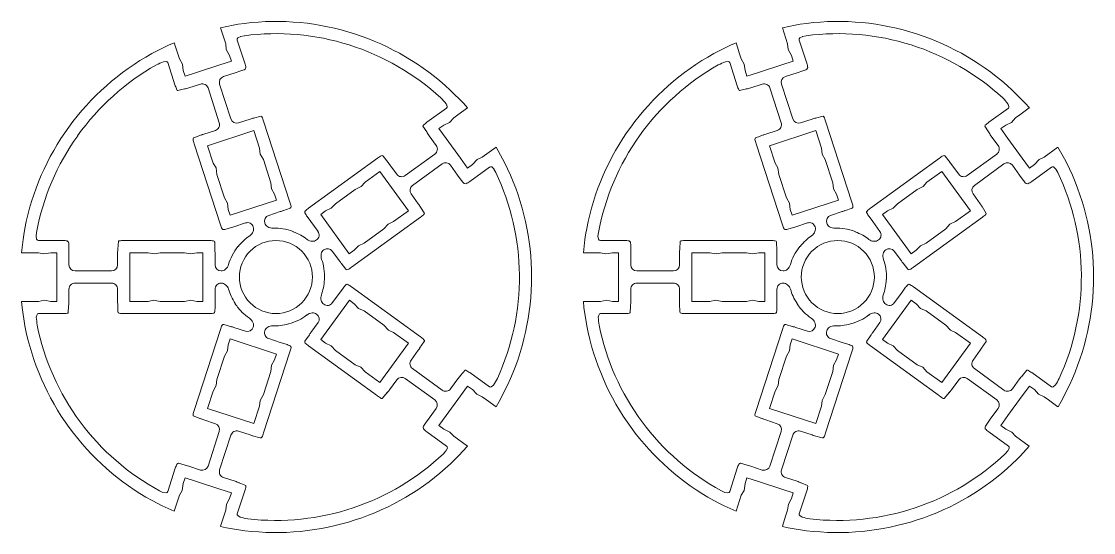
# Model space of a CAD drawing. Header units: millimetres. Extents: x 111 to 659, y 345 to 953.
# Drawn here: x 111.2 to 198.9, y 345.1 to 387 of the extents above; entities that cross this region are included whole.
import ezdxf

# ---------------------------------------------------------------- set-up
doc = ezdxf.new("R2010")
doc.units = ezdxf.units.MM
doc.header["$MEASUREMENT"] = 0
doc.layers.get('0').update_dxf_attribs({"linetype": 'CONTINUOUS', "lineweight": 0})

msp = doc.modelspace()

# ---------------------------------------------------------------- linework, layer by layer
for p, q in [((128.516, 386.712), (127.464, 386.499)), ((127.464, 386.499), (127.893, 385.179)), ((128.923, 386.781), (128.516, 386.712)), ((128.516, 386.712), (128.923, 386.781)), ((128.923, 386.781), (128.516, 386.712)), ((129.443, 386.856), (128.923, 386.781)), ((174.516, 386.712), (173.464, 386.499)), ((173.464, 386.499), (173.893, 385.179)), ((174.923, 386.781), (174.516, 386.712)), ((174.516, 386.712), (174.923, 386.781)), ((174.923, 386.781), (174.516, 386.712)), ((175.443, 386.856), (174.923, 386.781)), ((129.458, 383.591), (128.842, 385.487)), ((128.886, 385.669), (129.125, 385.788)), ((129.116, 385.786), (129.417, 385.842)), ((175.458, 383.591), (174.842, 385.487)), ((174.886, 385.669), (175.125, 385.788)), ((175.116, 385.786), (175.417, 385.842)), ((123.211, 385.074), (121.856, 384.388)), ((123.667, 385.273), (123.211, 385.074)), ((123.963, 384.363), (123.67, 385.264)), ((127.893, 385.179), (127.938, 384.722)), ((127.938, 384.722), (128.201, 384.231)), ((169.211, 385.074), (167.856, 384.388)), ((169.667, 385.273), (169.211, 385.074)), ((169.963, 384.363), (169.67, 385.264)), ((173.893, 385.179), (173.938, 384.722)), ((173.938, 384.722), (174.201, 384.231)), ((123.042, 383.721), (122.804, 383.711)), ((123.15, 383.638), (123.766, 381.742)), ((124.099, 383.946), (123.963, 384.363)), ((124.347, 383.502), (124.099, 383.946)), ((128.355, 383.757), (127.406, 383.448)), ((128.201, 384.231), (128.355, 383.757)), ((169.042, 383.721), (168.804, 383.711)), ((169.15, 383.638), (169.766, 381.742)), ((170.099, 383.946), (169.963, 384.363)), ((170.347, 383.502), (170.099, 383.946)), ((174.355, 383.757), (173.406, 383.448)), ((174.201, 384.231), (174.355, 383.757)), ((124.407, 382.998), (124.347, 383.502)), ((124.561, 382.524), (124.407, 382.998)), ((125.51, 382.832), (124.561, 382.524)), ((127.406, 383.448), (125.51, 382.832)), ((127.714, 382.5), (128.661, 382.808)), ((128.661, 382.808), (129.136, 382.963)), ((129.546, 383.238), (129.475, 383.1)), ((170.407, 382.998), (170.347, 383.502)), ((170.561, 382.524), (170.407, 382.998)), ((171.51, 382.832), (170.561, 382.524)), ((173.406, 383.448), (171.51, 382.832)), ((173.714, 382.5), (174.661, 382.808)), ((174.661, 382.808), (175.136, 382.963)), ((175.546, 383.238), (175.475, 383.1)), ((124.87, 381.576), (125.818, 381.884)), ((128.318, 379.029), (127.394, 381.872)), ((170.87, 381.576), (171.818, 381.884)), ((174.318, 379.029), (173.394, 381.872)), ((123.96, 381.346), (124.517, 381.489)), ((126.446, 381.564), (127.37, 378.72)), ((147.353, 380.309), (146.281, 381.386)), ((169.96, 381.346), (170.517, 381.489)), ((172.446, 381.564), (173.37, 378.72)), ((193.353, 380.309), (192.281, 381.386)), ((146.013, 380.051), (145.93, 380.274)), ((147.683, 379.936), (147.353, 380.309)), ((192.013, 380.051), (191.93, 380.274)), ((193.683, 379.936), (193.353, 380.309)), ((130.804, 379.247), (130.163, 379.088)), ((145.968, 379.922), (144.355, 378.751)), ((146.554, 379.116), (146.908, 379.373)), ((146.908, 379.373), (147.674, 379.93)), ((176.804, 379.247), (176.163, 379.088)), ((191.968, 379.922), (190.355, 378.751)), ((192.554, 379.116), (192.908, 379.373)), ((192.908, 379.373), (193.674, 379.93)), ((129.893, 379.016), (128.946, 378.708)), ((133.155, 372.216), (130.999, 378.852)), ((144.039, 378.444), (144.346, 377.959)), ((145.344, 378.237), (145.747, 378.53)), ((145.747, 378.53), (146.209, 378.742)), ((146.209, 378.742), (146.554, 379.116)), ((175.893, 379.016), (174.946, 378.708)), ((179.155, 372.216), (176.999, 378.852)), ((190.039, 378.444), (190.346, 377.959)), ((191.344, 378.237), (191.747, 378.53)), ((191.747, 378.53), (192.209, 378.742)), ((192.209, 378.742), (192.554, 379.116)), ((125.231, 377.436), (125.219, 377.355)), ((125.289, 377.493), (125.912, 377.714)), ((127.05, 378.092), (126.102, 377.784)), ((126.409, 376.836), (130.203, 378.069)), ((129.727, 377.915), (129.727, 377.915)), ((130.203, 378.069), (130.665, 376.647)), ((144.538, 377.65), (145.124, 376.843)), ((145.931, 377.429), (145.344, 378.237)), ((147.102, 375.817), (145.931, 377.429)), ((171.231, 377.436), (171.219, 377.355)), ((171.289, 377.493), (171.912, 377.714)), ((173.05, 378.092), (172.102, 377.784)), ((172.409, 376.836), (176.203, 378.069)), ((175.727, 377.915), (175.727, 377.915)), ((176.203, 378.069), (176.665, 376.647)), ((190.538, 377.65), (191.124, 376.843)), ((191.931, 377.429), (191.344, 378.237)), ((193.102, 375.817), (191.931, 377.429)), ((125.307, 377.002), (127.463, 370.366)), ((126.871, 375.414), (126.409, 376.836)), ((130.665, 376.647), (130.725, 376.143)), ((150.021, 376.704), (148.898, 375.888)), ((150.55, 375.769), (150.021, 376.704)), ((171.307, 377.002), (173.463, 370.366)), ((172.871, 375.414), (172.409, 376.836)), ((176.665, 376.647), (176.725, 376.143)), ((196.021, 376.704), (194.898, 375.888)), ((196.55, 375.769), (196.021, 376.704)), ((130.725, 376.143), (130.973, 375.699)), ((130.973, 375.699), (131.589, 373.803)), ((140.323, 375.821), (134.678, 371.72)), ((140.712, 376.027), (140.632, 376.014)), ((140.785, 375.989), (141.187, 375.466)), ((145.014, 376.147), (142.595, 374.39)), ((147.689, 375.009), (147.102, 375.817)), ((148.478, 375.704), (148.092, 375.302)), ((148.898, 375.888), (148.478, 375.704)), ((150.741, 375.404), (150.55, 375.769)), ((150.55, 375.769), (150.741, 375.404)), ((150.741, 375.404), (150.55, 375.769)), ((176.725, 376.143), (176.973, 375.699)), ((176.973, 375.699), (177.589, 373.803)), ((186.323, 375.821), (180.678, 371.72)), ((186.712, 376.027), (186.632, 376.014)), ((186.785, 375.989), (187.187, 375.466)), ((191.014, 376.147), (188.595, 374.39)), ((193.689, 375.009), (193.102, 375.817)), ((194.478, 375.704), (194.092, 375.302)), ((194.898, 375.888), (194.478, 375.704)), ((196.741, 375.404), (196.55, 375.769)), ((196.55, 375.769), (196.741, 375.404)), ((196.741, 375.404), (196.55, 375.769)), ((127.104, 375.018), (126.871, 375.414)), ((127.179, 374.466), (127.104, 375.018)), ((141.899, 374.5), (141.313, 375.306)), ((143.181, 373.583), (145.6, 375.341)), ((146.296, 375.231), (146.881, 374.425)), ((148.092, 375.302), (147.689, 375.009)), ((147.873, 373.909), (149.485, 375.08)), ((149.672, 375.095), (149.859, 374.905)), ((149.854, 374.913), (150, 374.643)), ((150.973, 374.932), (150.741, 375.404)), ((173.104, 375.018), (172.871, 375.414)), ((173.179, 374.466), (173.104, 375.018)), ((187.899, 374.5), (187.313, 375.306)), ((189.181, 373.583), (191.6, 375.341)), ((192.296, 375.231), (192.881, 374.425)), ((194.092, 375.302), (193.689, 375.009)), ((193.873, 373.909), (195.485, 375.08)), ((195.672, 375.095), (195.859, 374.905)), ((195.854, 374.913), (196, 374.643)), ((196.973, 374.932), (196.741, 375.404)), ((127.795, 372.57), (127.179, 374.466)), ((139.296, 373.843), (140.506, 374.722)), ((140.506, 374.722), (142.851, 371.494)), ((146.881, 374.425), (147.175, 374.021)), ((173.795, 372.57), (173.179, 374.466)), ((185.296, 373.843), (186.506, 374.722)), ((186.506, 374.722), (188.851, 371.494)), ((192.881, 374.425), (193.175, 374.021)), ((131.589, 373.803), (131.649, 373.299)), ((131.649, 373.299), (131.897, 372.855)), ((136.877, 372.085), (138.49, 373.257)), ((138.49, 373.257), (138.992, 373.499)), ((138.992, 373.499), (139.296, 373.843)), ((147.564, 373.716), (147.411, 373.741)), ((177.589, 373.803), (177.649, 373.299)), ((177.649, 373.299), (177.897, 372.855)), ((182.877, 372.085), (184.49, 373.257)), ((184.49, 373.257), (184.992, 373.499)), ((184.992, 373.499), (185.296, 373.843)), ((193.564, 373.716), (193.411, 373.741)), ((128.043, 372.127), (127.795, 372.57)), ((132.051, 372.381), (128.257, 371.149)), ((131.897, 372.855), (132.051, 372.381)), ((143.656, 372.082), (143.07, 372.887)), ((174.043, 372.127), (173.795, 372.57)), ((178.051, 372.381), (174.257, 371.149)), ((177.897, 372.855), (178.051, 372.381)), ((189.656, 372.082), (189.07, 372.887)), ((128.103, 371.622), (128.043, 372.127)), ((128.257, 371.149), (128.103, 371.622)), ((131.41, 371.125), (132.357, 371.433)), ((133.171, 371.724), (132.561, 371.508)), ((133.242, 371.863), (133.23, 371.782)), ((135.668, 371.207), (136.071, 371.499)), ((136.071, 371.499), (136.532, 371.712)), ((136.532, 371.712), (136.877, 372.085)), ((142.851, 371.494), (141.641, 370.615)), ((142.557, 371.899), (142.557, 371.899)), ((144.157, 371.286), (143.807, 371.847)), ((174.103, 371.622), (174.043, 372.127)), ((174.257, 371.149), (174.103, 371.622)), ((177.41, 371.125), (178.357, 371.433)), ((179.171, 371.724), (178.561, 371.508)), ((179.242, 371.863), (179.23, 371.782)), ((181.668, 371.207), (182.071, 371.499)), ((182.071, 371.499), (182.532, 371.712)), ((182.532, 371.712), (182.877, 372.085)), ((188.851, 371.494), (187.641, 370.615)), ((188.557, 371.899), (188.557, 371.899)), ((190.157, 371.286), (189.807, 371.847)), ((128.566, 370.201), (129.514, 370.509)), ((134.862, 370.62), (134.568, 371.024)), ((134.862, 370.62), (135.448, 369.813)), ((138.012, 367.979), (135.668, 371.207)), ((138.196, 366.878), (143.841, 370.979)), ((141.18, 370.402), (140.835, 370.03)), ((141.641, 370.615), (141.18, 370.402)), ((174.566, 370.201), (175.514, 370.509)), ((180.862, 370.62), (180.568, 371.024)), ((180.862, 370.62), (181.448, 369.813)), ((184.012, 367.979), (181.668, 371.207)), ((184.196, 366.878), (189.841, 370.979)), ((187.18, 370.402), (186.835, 370.03)), ((187.641, 370.615), (187.18, 370.402)), ((111.36, 369.547), (111.3, 369.139)), ((111.3, 369.139), (111.36, 369.547)), ((111.36, 369.547), (111.3, 369.139)), ((111.45, 370.064), (111.36, 369.547)), ((112.366, 369.423), (112.406, 369.727)), ((128.566, 370.201), (128.09, 370.046)), ((133.415, 369.796), (133.412, 369.805)), ((133.418, 369.792), (133.412, 369.8)), ((140.835, 370.03), (139.222, 368.858)), ((157.36, 369.547), (157.3, 369.139)), ((157.3, 369.139), (157.36, 369.547)), ((157.36, 369.547), (157.3, 369.139)), ((157.45, 370.064), (157.36, 369.547)), ((158.366, 369.423), (158.406, 369.727)), ((174.566, 370.201), (174.09, 370.046)), ((179.415, 369.796), (179.412, 369.805)), ((179.418, 369.792), (179.412, 369.8)), ((186.835, 370.03), (185.222, 368.858)), ((111.3, 369.139), (111.178, 368.072)), ((112.406, 369.168), (112.367, 369.432)), ((114.559, 369.07), (112.566, 369.07)), ((114.922, 369.045), (115.032, 368.935)), ((119.107, 369.008), (119.06, 368.348)), ((126.52, 369.07), (119.543, 369.07)), ((126.883, 369.045), (126.956, 369.008)), ((126.993, 368.935), (127.009, 368.287)), ((132.002, 369.068), (132.002, 369.068)), ((138.761, 368.645), (138.416, 368.272)), ((139.222, 368.858), (138.761, 368.645)), ((157.3, 369.139), (157.178, 368.072)), ((158.406, 369.168), (158.367, 369.432)), ((160.559, 369.07), (158.566, 369.07)), ((160.922, 369.045), (161.032, 368.935)), ((165.107, 369.008), (165.06, 368.348)), ((172.52, 369.07), (165.543, 369.07)), ((172.883, 369.045), (172.956, 369.008)), ((172.993, 368.935), (173.009, 368.287)), ((178.002, 369.068), (178.002, 369.068)), ((184.761, 368.645), (184.416, 368.272)), ((185.222, 368.858), (184.761, 368.645)), ((111.178, 368.072), (112.566, 368.072)), ((112.566, 368.072), (113.014, 367.973)), ((113.014, 367.973), (113.563, 368.072)), ((113.563, 368.072), (114.061, 368.072)), ((114.061, 368.072), (114.061, 367.074)), ((115.058, 368.07), (115.058, 368.57)), ((115.058, 367.074), (115.058, 368.07)), ((119.045, 368.07), (119.045, 367.074)), ((120.041, 368.072), (121.537, 368.072)), ((120.041, 364.082), (120.041, 368.072)), ((121.537, 368.072), (122.035, 367.973)), ((122.035, 367.973), (122.533, 368.072)), ((122.533, 368.072), (124.527, 368.072)), ((124.527, 368.072), (125.025, 367.973)), ((125.025, 367.973), (125.524, 368.072)), ((125.524, 368.072), (126.022, 368.072)), ((126.022, 368.072), (126.022, 364.082)), ((127.019, 367.074), (127.019, 368.07)), ((128.902, 368.57), (128.892, 368.57)), ((128.907, 368.572), (128.897, 368.569)), ((136.619, 368.2), (137.205, 367.395)), ((138.416, 368.272), (138.012, 367.979)), ((157.178, 368.072), (158.566, 368.072)), ((158.566, 368.072), (159.014, 367.973)), ((159.014, 367.973), (159.563, 368.072)), ((159.563, 368.072), (160.061, 368.072)), ((160.061, 368.072), (160.061, 367.074)), ((161.058, 368.07), (161.058, 368.57)), ((161.058, 367.074), (161.058, 368.07)), ((165.045, 368.07), (165.045, 367.074)), ((166.041, 368.072), (167.537, 368.072)), ((166.041, 364.082), (166.041, 368.072)), ((167.537, 368.072), (168.035, 367.973)), ((168.035, 367.973), (168.533, 368.072)), ((168.533, 368.072), (170.527, 368.072)), ((170.527, 368.072), (171.025, 367.973)), ((171.025, 367.973), (171.524, 368.072)), ((171.524, 368.072), (172.022, 368.072)), ((172.022, 368.072), (172.022, 364.082)), ((173.019, 367.074), (173.019, 368.07)), ((174.902, 368.57), (174.892, 368.57)), ((174.907, 368.572), (174.897, 368.569)), ((182.619, 368.2), (183.205, 367.395)), ((184.416, 368.272), (184.012, 367.979)), ((114.061, 367.074), (114.061, 365.081)), ((120.041, 367.572), (120.041, 367.572)), ((137.734, 366.71), (137.34, 367.224)), ((160.061, 367.074), (160.061, 365.081)), ((166.041, 367.572), (166.041, 367.572)), ((183.734, 366.71), (183.34, 367.224)), ((118.546, 366.576), (115.556, 366.576)), ((137.887, 366.686), (137.807, 366.672)), ((164.546, 366.576), (161.556, 366.576)), ((183.887, 366.686), (183.807, 366.672)), ((115.556, 365.579), (118.546, 365.579)), ((135.972, 365.879), (135.978, 365.887)), ((135.975, 365.883), (135.983, 365.888)), ((137.206, 364.761), (137.499, 365.166)), ((143.84, 361.175), (138.196, 365.276)), ((161.556, 365.579), (164.546, 365.579)), ((181.972, 365.879), (181.978, 365.887)), ((181.975, 365.883), (181.983, 365.888)), ((183.206, 364.761), (183.499, 365.166)), ((189.84, 361.175), (184.196, 365.276)), ((114.061, 365.081), (114.061, 364.082)), ((115.058, 364.084), (115.058, 365.081)), ((119.045, 365.081), (119.045, 364.084)), ((127.019, 364.084), (127.019, 365.081)), ((137.206, 364.761), (136.62, 363.955)), ((160.061, 365.081), (160.061, 364.082)), ((161.058, 364.084), (161.058, 365.081)), ((165.045, 365.081), (165.045, 364.084)), ((173.019, 364.084), (173.019, 365.081)), ((183.206, 364.761), (182.62, 363.955)), ((111.17, 364.082), (111.218, 363.587)), ((112.127, 364.082), (111.18, 364.082)), ((111.218, 363.587), (111.452, 362.086)), ((112.566, 364.082), (112.127, 364.082)), ((113.064, 364.182), (112.566, 364.082)), ((113.563, 364.082), (113.064, 364.182)), ((114.061, 364.082), (113.563, 364.082)), ((114.995, 363.148), (115.032, 363.721)), ((119.071, 363.221), (119.053, 363.881)), ((121.537, 364.082), (120.041, 364.082)), ((121.985, 364.182), (121.537, 364.082)), ((122.533, 364.082), (121.985, 364.182)), ((124.527, 364.082), (122.533, 364.082)), ((125.025, 364.182), (124.527, 364.082)), ((125.524, 364.082), (125.025, 364.182)), ((126.022, 364.082), (125.524, 364.082)), ((127.019, 364.084), (127.019, 363.584)), ((128.673, 363.9), (128.67, 363.89)), ((128.673, 363.905), (128.673, 363.895)), ((135.668, 360.949), (138.013, 364.176)), ((138.013, 364.176), (138.416, 363.883)), ((138.416, 363.883), (138.761, 363.51)), ((138.761, 363.51), (139.222, 363.298)), ((157.17, 364.082), (157.218, 363.587)), ((158.127, 364.082), (157.18, 364.082)), ((157.218, 363.587), (157.452, 362.086)), ((158.566, 364.082), (158.127, 364.082)), ((159.064, 364.182), (158.566, 364.082)), ((159.563, 364.082), (159.064, 364.182)), ((160.061, 364.082), (159.563, 364.082)), ((160.995, 363.148), (161.032, 363.721)), ((165.071, 363.221), (165.053, 363.881)), ((167.537, 364.082), (166.041, 364.082)), ((167.985, 364.182), (167.537, 364.082)), ((168.533, 364.082), (167.985, 364.182)), ((170.527, 364.082), (168.533, 364.082)), ((171.025, 364.182), (170.527, 364.082)), ((171.524, 364.082), (171.025, 364.182)), ((172.022, 364.082), (171.524, 364.082)), ((173.019, 364.084), (173.019, 363.584)), ((174.673, 363.9), (174.67, 363.89)), ((174.673, 363.905), (174.673, 363.895)), ((181.668, 360.949), (184.013, 364.176)), ((184.013, 364.176), (184.416, 363.883)), ((184.416, 363.883), (184.761, 363.51)), ((184.761, 363.51), (185.222, 363.298)), ((112.454, 363.008), (112.389, 362.779)), ((112.566, 363.086), (114.559, 363.086)), ((119.107, 363.148), (119.18, 363.111)), ((119.543, 363.086), (126.52, 363.086)), ((139.222, 363.298), (140.835, 362.126)), ((158.454, 363.008), (158.389, 362.779)), ((158.566, 363.086), (160.559, 363.086)), ((165.107, 363.148), (165.18, 363.111)), ((165.543, 363.086), (172.52, 363.086)), ((185.222, 363.298), (186.835, 362.126)), ((127.461, 361.789), (125.305, 355.153)), ((127.598, 362.126), (127.656, 362.184)), ((127.737, 362.196), (128.358, 362.012)), ((129.514, 361.646), (128.567, 361.954)), ((133.04, 362.24), (133.049, 362.237)), ((133.044, 362.239), (133.052, 362.233)), ((135.448, 362.342), (134.863, 361.536)), ((140.835, 362.126), (141.22, 361.723)), ((141.22, 361.723), (141.641, 361.54)), ((173.461, 361.789), (171.305, 355.153)), ((173.598, 362.126), (173.656, 362.184)), ((173.737, 362.196), (174.358, 362.012)), ((175.514, 361.646), (174.567, 361.954)), ((179.04, 362.24), (179.049, 362.237)), ((179.044, 362.239), (179.052, 362.233)), ((181.448, 362.342), (180.863, 361.536)), ((186.835, 362.126), (187.22, 361.723)), ((187.22, 361.723), (187.641, 361.54)), ((128.103, 360.532), (128.257, 361.006)), ((128.257, 361.006), (132.051, 359.773)), ((132.358, 360.722), (131.41, 361.03)), ((134.399, 360.668), (134.362, 360.741)), ((134.375, 360.822), (134.742, 361.355)), ((136.071, 360.656), (135.668, 360.949)), ((141.641, 361.54), (142.851, 360.661)), ((144.143, 360.788), (143.769, 360.243)), ((144.156, 360.868), (144.119, 360.941)), ((174.103, 360.532), (174.257, 361.006)), ((174.257, 361.006), (178.051, 359.773)), ((178.358, 360.722), (177.41, 361.03)), ((180.399, 360.668), (180.362, 360.741)), ((180.375, 360.822), (180.742, 361.355)), ((182.071, 360.656), (181.668, 360.949)), ((187.641, 361.54), (188.851, 360.661)), ((190.143, 360.788), (189.769, 360.243)), ((190.156, 360.868), (190.119, 360.941)), ((127.795, 359.584), (128.043, 360.028)), ((128.043, 360.028), (128.103, 360.532)), ((130.997, 353.304), (133.153, 359.939)), ((132.358, 360.722), (132.834, 360.567)), ((134.678, 360.434), (140.322, 356.333)), ((136.532, 360.443), (136.071, 360.656)), ((136.877, 360.07), (136.532, 360.443)), ((138.49, 358.898), (136.877, 360.07)), ((142.851, 360.661), (140.506, 357.434)), ((143.07, 359.268), (143.656, 360.074)), ((173.795, 359.584), (174.043, 360.028)), ((174.043, 360.028), (174.103, 360.532)), ((176.997, 353.304), (179.153, 359.939)), ((178.358, 360.722), (178.834, 360.567)), ((180.678, 360.434), (186.322, 356.333)), ((182.532, 360.443), (182.071, 360.656)), ((182.877, 360.07), (182.532, 360.443)), ((184.49, 358.898), (182.877, 360.07)), ((188.851, 360.661), (186.506, 357.434)), ((189.07, 359.268), (189.656, 360.074)), ((127.179, 357.688), (127.795, 359.584)), ((131.897, 359.3), (131.649, 358.856)), ((132.051, 359.773), (131.897, 359.3)), ((173.179, 357.688), (173.795, 359.584)), ((177.897, 359.3), (177.649, 358.856)), ((178.051, 359.773), (177.897, 359.3)), ((131.589, 358.352), (130.973, 356.456)), ((131.649, 358.856), (131.589, 358.352)), ((138.951, 358.685), (138.49, 358.898)), ((139.296, 358.313), (138.951, 358.685)), ((140.506, 357.434), (139.296, 358.313)), ((145.6, 356.814), (143.181, 358.572)), ((147.483, 358.451), (147.116, 358.009)), ((149.485, 357.074), (147.872, 358.245)), ((177.589, 358.352), (176.973, 356.456)), ((177.649, 358.856), (177.589, 358.352)), ((184.951, 358.685), (184.49, 358.898)), ((185.296, 358.313), (184.951, 358.685)), ((186.506, 357.434), (185.296, 358.313)), ((191.6, 356.814), (189.181, 358.572)), ((193.483, 358.451), (193.116, 358.009)), ((195.485, 357.074), (193.872, 358.245)), ((127.119, 357.184), (127.179, 357.688)), ((140.8, 357.838), (140.8, 357.838)), ((141.314, 356.85), (141.899, 357.655)), ((142.595, 357.765), (145.014, 356.007)), ((146.882, 357.731), (146.296, 356.924)), ((149.621, 357.07), (149.808, 357.218)), ((150.28, 355.876), (150.973, 357.228)), ((173.119, 357.184), (173.179, 357.688)), ((186.8, 357.838), (186.8, 357.838)), ((187.314, 356.85), (187.899, 357.655)), ((188.595, 357.765), (191.014, 356.007)), ((192.882, 357.731), (192.296, 356.924)), ((195.621, 357.07), (195.808, 357.218)), ((196.28, 355.876), (196.973, 357.228)), ((126.409, 355.318), (126.871, 356.741)), ((126.871, 356.741), (127.119, 357.184)), ((130.973, 356.456), (130.709, 355.965)), ((140.712, 356.127), (141.138, 356.633)), ((145.931, 354.726), (147.102, 356.338)), ((147.102, 356.338), (147.689, 357.146)), ((147.689, 357.146), (148.092, 356.853)), ((148.092, 356.853), (148.437, 356.48)), ((148.437, 356.48), (148.899, 356.267)), ((172.409, 355.318), (172.871, 356.741)), ((172.871, 356.741), (173.119, 357.184)), ((176.973, 356.456), (176.709, 355.965)), ((186.712, 356.127), (187.138, 356.633)), ((191.931, 354.726), (193.102, 356.338)), ((193.102, 356.338), (193.689, 357.146)), ((193.689, 357.146), (194.092, 356.853)), ((194.092, 356.853), (194.437, 356.48)), ((194.437, 356.48), (194.899, 356.267)), ((130.665, 355.508), (130.203, 354.086)), ((130.709, 355.965), (130.665, 355.508)), ((148.899, 356.267), (149.254, 356.009)), ((149.254, 356.009), (150.02, 355.453)), ((150.028, 355.447), (150.28, 355.876)), ((176.665, 355.508), (176.203, 354.086)), ((176.709, 355.965), (176.665, 355.508)), ((194.899, 356.267), (195.254, 356.009)), ((195.254, 356.009), (196.02, 355.453)), ((196.028, 355.447), (196.28, 355.876)), ((125.23, 354.719), (125.843, 354.471)), ((130.203, 354.086), (126.409, 355.318)), ((126.885, 355.164), (126.885, 355.164)), ((145.125, 355.312), (144.539, 354.506)), ((145.344, 353.918), (145.931, 354.726)), ((171.23, 354.719), (171.843, 354.471)), ((176.203, 354.086), (172.409, 355.318)), ((172.885, 355.164), (172.885, 355.164)), ((191.125, 355.312), (190.539, 354.506)), ((191.344, 353.918), (191.931, 354.726)), ((126.103, 354.37), (127.05, 354.062)), ((144.076, 353.638), (144.052, 353.791)), ((144.539, 354.506), (144.245, 354.101)), ((145.748, 353.626), (145.344, 353.918)), ((172.103, 354.37), (173.05, 354.062)), ((190.076, 353.638), (190.052, 353.791)), ((190.539, 354.506), (190.245, 354.101)), ((191.748, 353.626), (191.344, 353.918)), ((127.37, 353.434), (126.446, 350.591)), ((127.394, 350.283), (128.318, 353.126)), ((128.946, 353.446), (129.894, 353.138)), ((130.723, 352.896), (130.089, 353.083)), ((130.804, 352.908), (130.861, 352.966)), ((144.354, 353.403), (145.967, 352.232)), ((146.249, 353.383), (145.748, 353.626)), ((146.554, 353.04), (146.249, 353.383)), ((147.677, 352.224), (146.554, 353.04)), ((173.37, 353.434), (172.446, 350.591)), ((173.394, 350.283), (174.318, 353.126)), ((174.946, 353.446), (175.894, 353.138)), ((176.723, 352.896), (176.089, 353.083)), ((176.804, 352.908), (176.861, 352.966)), ((190.354, 353.403), (191.967, 352.232)), ((192.249, 353.383), (191.748, 353.626)), ((192.554, 353.04), (192.249, 353.383)), ((193.677, 352.224), (192.554, 353.04)), ((146.039, 352.059), (145.915, 351.822)), ((146.951, 351.433), (147.677, 352.224)), ((192.039, 352.059), (191.915, 351.822)), ((192.951, 351.433), (193.677, 352.224)), ((145.922, 351.829), (145.71, 351.607)), ((146.286, 350.772), (146.663, 351.138)), ((146.663, 351.138), (146.951, 351.433)), ((146.951, 351.433), (146.663, 351.138)), ((146.663, 351.138), (146.951, 351.433)), ((191.922, 351.829), (191.71, 351.607)), ((192.286, 350.772), (192.663, 351.138)), ((192.663, 351.138), (192.951, 351.433)), ((192.951, 351.433), (192.663, 351.138)), ((192.663, 351.138), (192.951, 351.433)), ((123.765, 350.413), (123.149, 348.518)), ((123.902, 350.751), (124.041, 350.821)), ((124.871, 350.578), (124.396, 350.733)), ((125.818, 350.27), (124.871, 350.578)), ((169.765, 350.413), (169.149, 348.518)), ((169.902, 350.751), (170.041, 350.821)), ((170.871, 350.578), (170.396, 350.733)), ((171.818, 350.27), (170.871, 350.578)), ((124.407, 349.157), (124.561, 349.631)), ((124.561, 349.631), (125.51, 349.323)), ((125.51, 349.323), (127.406, 348.707)), ((128.662, 349.346), (127.714, 349.654)), ((170.407, 349.157), (170.561, 349.631)), ((170.561, 349.631), (171.51, 349.323)), ((171.51, 349.323), (173.406, 348.707)), ((174.662, 349.346), (173.714, 349.654)), ((122.752, 348.436), (122.476, 348.569)), ((123.007, 348.396), (122.744, 348.44)), ((124.099, 348.209), (124.331, 348.605)), ((124.331, 348.605), (124.407, 349.157)), ((127.406, 348.707), (128.355, 348.398)), ((128.841, 346.668), (129.457, 348.564)), ((129.533, 348.998), (128.999, 349.21)), ((168.752, 348.436), (168.476, 348.569)), ((169.007, 348.396), (168.744, 348.44)), ((170.099, 348.209), (170.331, 348.605)), ((170.331, 348.605), (170.407, 349.157)), ((173.406, 348.707), (174.355, 348.398)), ((174.841, 346.668), (175.457, 348.564)), ((175.533, 348.998), (174.999, 349.21)), ((121.859, 347.763), (122.324, 347.517)), ((123.67, 346.889), (124.099, 348.209)), ((128.201, 347.924), (127.953, 347.481)), ((128.355, 348.398), (128.201, 347.924)), ((167.859, 347.763), (168.324, 347.517)), ((169.67, 346.889), (170.099, 348.209)), ((174.201, 347.924), (173.953, 347.481)), ((174.355, 348.398), (174.201, 347.924)), ((122.324, 347.517), (122.693, 347.335)), ((122.693, 347.335), (122.324, 347.517)), ((122.324, 347.517), (122.693, 347.335)), ((122.693, 347.335), (123.67, 346.889)), ((127.893, 346.976), (127.758, 346.559)), ((127.953, 347.481), (127.893, 346.976)), ((168.324, 347.517), (168.693, 347.335)), ((168.693, 347.335), (168.324, 347.517)), ((168.324, 347.517), (168.693, 347.335)), ((168.693, 347.335), (169.67, 346.889)), ((173.893, 346.976), (173.758, 346.559)), ((173.953, 347.481), (173.893, 346.976)), ((127.758, 346.559), (127.465, 345.658)), ((128.88, 346.537), (129.078, 346.405)), ((173.758, 346.559), (173.465, 345.658)), ((174.88, 346.537), (175.078, 346.405)), ((127.462, 345.649), (127.948, 345.541)), ((127.948, 345.541), (129.448, 345.3)), ((173.462, 345.649), (173.948, 345.541)), ((173.948, 345.541), (175.448, 345.3))]:
    msp.add_line(p, q)
for centre, radius, start, end in [((132.018, 366.229), 20.787, 72.00265, 97.11773), ((178.018, 366.229), 20.787, 72.00265, 97.11773), ((129.013, 385.543), 0.179, 135.0923, 197.99991), ((132.022, 366.189), 19.825, 72.4499, 97.55026), ((131.936, 365.976), 21.053, 47.04945, 72.00261), ((175.013, 385.543), 0.179, 135.0923, 197.99991), ((178.022, 366.189), 19.825, 72.4499, 97.55026), ((177.936, 365.976), 21.053, 47.04945, 72.00261), ((131.955, 365.977), 20.047, 47.491, 72.44983), ((177.955, 365.977), 20.047, 47.491, 72.44983), ((132.078, 365.983), 21.053, 119.04945, 144.00261), ((130.278, 365.959), 19.262, 112.8335, 114.74783), ((124.227, 380.33), 3.669, 112.7701, 112.82136), ((123.036, 383.601), 0.12, 18.00007, 87.16449), ((127.027, 382.802), 2.556, 9.83381, 18.00005), ((178.078, 365.983), 21.053, 119.04945, 144.00261), ((176.278, 365.959), 19.262, 112.8335, 114.74783), ((170.227, 380.33), 3.669, 112.7701, 112.82136), ((169.036, 383.601), 0.12, 18.00007, 87.16449), ((173.027, 382.802), 2.556, 9.83381, 18.00005), ((132.083, 366.002), 20.047, 119.491, 144.44983), ((128.335, 385.427), 2.591, 288.00001, 296.09414), ((178.083, 366.002), 20.047, 119.491, 144.44983), ((174.335, 385.427), 2.591, 288.00001, 296.09414), ((125.972, 381.41), 0.498, 17.99996, 108.00004), ((127.868, 382.027), 0.498, 108.03243, 198.03232), ((171.972, 381.41), 0.498, 17.99996, 108.00004), ((173.868, 382.027), 0.498, 108.03243, 198.03232), ((126.21, 382.536), 2.569, 198.00002, 206.12551), ((124.019, 381.461), 0.129, 206.12551, 242.98387), ((124.495, 381.616), 0.129, 275.08363, 279.86569), ((124.077, 384.016), 2.565, 279.86536, 288), ((172.21, 382.536), 2.569, 198.00002, 206.12551), ((170.019, 381.461), 0.129, 206.12551, 242.98387), ((170.495, 381.616), 0.129, 275.08363, 279.86569), ((170.077, 384.016), 2.565, 279.86536, 288), ((131.356, 367.681), 19.262, 40.8335, 42.74783), ((143.154, 377.876), 3.669, 40.7701, 40.82136), ((145.897, 380.019), 0.12, 306.00007, 15.16449), ((177.356, 367.681), 19.262, 40.8335, 42.74783), ((189.154, 377.876), 3.669, 40.7701, 40.82136), ((191.897, 380.019), 0.12, 306.00007, 15.16449), ((130.746, 379.132), 0.129, 26.17103, 63.14528), ((128.57, 378.063), 2.553, 17.99991, 26.17072), ((176.746, 379.132), 0.129, 26.17103, 63.14528), ((174.57, 378.063), 2.553, 17.99991, 26.17072), ((131.863, 366.14), 20.787, 144.00265, 169.11773), ((126.896, 378.566), 0.498, 287.9999, 17.99999), ((128.792, 379.182), 0.498, 197.96774, 287.96763), ((130.694, 376.55), 2.593, 100.90789, 108), ((144.166, 378.424), 0.129, 134.12551, 170.98387), ((145.865, 376.672), 2.569, 126.00002, 134.12551), ((177.863, 366.14), 20.787, 144.00265, 169.11773), ((172.896, 378.566), 0.498, 287.9999, 17.99999), ((174.792, 379.182), 0.498, 197.96774, 287.96763), ((176.694, 376.55), 2.593, 100.90789, 108), ((190.166, 378.424), 0.129, 134.12551, 170.98387), ((191.865, 376.672), 2.569, 126.00002, 134.12551), ((131.903, 366.131), 19.825, 144.4499, 169.55026), ((125.346, 377.377), 0.129, 116.12944, 152.99941), ((126.895, 375.343), 2.566, 108.00013, 112.75801), ((144.46, 378.019), 0.129, 203.08363, 207.86569), ((146.613, 379.158), 2.565, 207.86536, 216), ((177.903, 366.131), 19.825, 144.4499, 169.55026), ((171.346, 377.377), 0.129, 116.12944, 152.99941), ((172.895, 375.343), 2.566, 108.00013, 112.75801), ((190.46, 378.019), 0.129, 203.08363, 207.86569), ((192.613, 379.158), 2.565, 207.86536, 216), ((127.747, 377.795), 2.566, 189.86981, 197.99988), ((144.721, 376.55), 0.498, 305.99996, 36.00004), ((173.747, 377.795), 2.566, 189.86981, 197.99988), ((190.721, 376.55), 0.498, 305.99996, 36.00004), ((141.831, 373.745), 2.566, 117.86981, 125.99988), ((140.692, 375.9), 0.129, 44.12944, 80.99941), ((187.831, 373.745), 2.566, 117.86981, 125.99988), ((186.692, 375.9), 0.129, 44.12944, 80.99941), ((139.236, 373.798), 2.566, 36.00013, 40.75801), ((145.893, 374.938), 0.498, 36.03243, 126.03232), ((149.591, 374.935), 0.179, 63.0923, 125.99991), ((132.151, 366.109), 20.787, 0.00265, 25.11773), ((185.236, 373.798), 2.566, 36.00013, 40.75801), ((191.893, 374.938), 0.498, 36.03243, 126.03232), ((195.591, 374.935), 0.179, 63.0923, 125.99991), ((178.151, 366.109), 20.787, 0.00265, 25.11773), ((142.302, 374.793), 0.498, 215.9999, 305.99999), ((149.272, 375.544), 2.591, 216.00001, 224.09414), ((146.37, 375.977), 2.556, 297.83381, 306.00005), ((132.114, 366.093), 19.825, 0.4499, 25.55026), ((188.302, 374.793), 0.498, 215.9999, 305.99999), ((195.272, 375.544), 2.591, 216.00001, 224.09414), ((192.37, 375.977), 2.556, 297.83381, 306.00005), ((178.114, 366.093), 19.825, 0.4499, 25.55026), ((143.474, 373.18), 0.498, 125.96774, 215.96763), ((189.474, 373.18), 0.498, 125.96774, 215.96763), ((130.724, 371.426), 2.556, 9.83381, 18.00005), ((176.724, 371.426), 2.556, 9.83381, 18.00005), ((131.556, 373.897), 2.591, 288.00001, 293.52236), ((133.114, 371.841), 0.13, 296.09365, 332.8705), ((134.489, 371.393), 0.129, 170.98411, 207.86569), ((134.49, 371.393), 0.129, 134.12551, 170.98387), ((136.643, 372.532), 2.565, 207.86536, 216), ((136.189, 369.641), 2.569, 126.00002, 134.12551), ((141.558, 370.558), 2.593, 28.90789, 36), ((144.029, 371.306), 0.129, 314.17103, 351.14528), ((177.556, 373.897), 2.591, 288.00001, 293.52236), ((179.114, 371.841), 0.13, 296.09365, 332.8705), ((180.489, 371.393), 0.129, 170.98411, 207.86569), ((180.49, 371.393), 0.129, 134.12551, 170.98387), ((182.643, 372.532), 2.565, 207.86536, 216), ((182.189, 369.641), 2.569, 126.00002, 134.12551), ((187.558, 370.558), 2.593, 28.90789, 36), ((190.029, 371.306), 0.129, 314.17103, 351.14528), ((129.668, 370.035), 0.498, 17.99996, 108.00004), ((131.564, 370.651), 0.498, 108.03243, 198.03232), ((131.611, 370.666), 0.547, 197.99992, 239.02223), ((142.34, 373.045), 2.553, 305.99991, 314.17072), ((175.668, 370.035), 0.498, 17.99996, 108.00004), ((177.564, 370.651), 0.498, 108.03243, 198.03232), ((177.611, 370.666), 0.547, 197.99992, 239.02223), ((188.34, 373.045), 2.553, 305.99991, 314.17072), ((129.906, 371.16), 2.569, 198.00002, 206.12551), ((127.715, 370.086), 0.129, 206.12551, 242.98387), ((127.715, 370.086), 0.129, 242.98411, 279.86569), ((127.298, 372.486), 2.565, 279.86536, 288), ((129.456, 370.061), 0.724, 303.50567, 338.64855), ((129.588, 370.009), 0.582, 338.64838, 17.99992), ((131.745, 370.89), 0.808, 239.02229, 272.54061), ((131.941, 366.357), 3.728, 80.3631, 92.46348), ((131.789, 365.459), 4.639, 69.51976, 80.36302), ((131.641, 365.167), 4.955, 60.9929, 68.9886), ((135.044, 369.52), 0.498, 305.99996, 36.00004), ((175.906, 371.16), 2.569, 198.00002, 206.12551), ((173.715, 370.086), 0.129, 206.12551, 242.98387), ((173.715, 370.086), 0.129, 242.98411, 279.86569), ((173.298, 372.486), 2.565, 279.86536, 288), ((175.456, 370.061), 0.724, 303.50567, 338.64855), ((175.588, 370.009), 0.582, 338.64838, 17.99992), ((177.745, 370.89), 0.808, 239.02229, 272.54061), ((177.941, 366.357), 3.728, 80.3631, 92.46348), ((177.789, 365.459), 4.639, 69.51976, 80.36302), ((177.641, 365.167), 4.955, 60.9929, 68.9886), ((181.044, 369.52), 0.498, 305.99996, 36.00004), ((112.566, 369.25), 0.179, 207.0923, 269.99991), ((114.559, 366.514), 2.556, 81.83381, 90.00005), ((112.466, 368.57), 2.591, 0.00001, 8.09414), ((119.199, 368.917), 0.129, 98.17103, 135.14528), ((119.543, 366.517), 2.553, 89.99991, 98.17072), ((126.52, 366.514), 2.556, 81.83381, 90.00005), ((126.864, 368.916), 0.13, 8.09365, 44.8705), ((132.757, 365.453), 4.955, 132.9929, 140.9886), ((132.003, 366.078), 2.991, 90.00803, 180.00812), ((132.015, 366.249), 3.867, 123.94028, 132.99289), ((132.002, 366.078), 2.991, 359.99187, 89.99196), ((132.169, 366.118), 3.867, 51.94028, 60.99289), ((135.004, 369.73), 0.724, 231.50567, 266.64855), ((134.995, 369.588), 0.582, 266.64838, 305.99992), ((158.566, 369.25), 0.179, 207.0923, 269.99991), ((160.559, 366.514), 2.556, 81.83381, 90.00005), ((158.466, 368.57), 2.591, 0.00001, 8.09414), ((165.199, 368.917), 0.129, 98.17103, 135.14528), ((165.543, 366.517), 2.553, 89.99991, 98.17072), ((172.52, 366.514), 2.556, 81.83381, 90.00005), ((172.864, 368.916), 0.13, 8.09365, 44.8705), ((178.757, 365.453), 4.955, 132.9929, 140.9886), ((178.003, 366.078), 2.991, 90.00803, 180.00812), ((178.015, 366.249), 3.867, 123.94028, 132.99289), ((178.002, 366.078), 2.991, 359.99187, 89.99196), ((178.169, 366.118), 3.867, 51.94028, 60.99289), ((181.004, 369.73), 0.724, 231.50567, 266.64855), ((180.995, 369.588), 0.582, 266.64838, 305.99992), ((121.638, 368.07), 2.593, 172.90789, 180), ((124.427, 368.07), 2.591, 0.00001, 5.52236), ((131.717, 366.106), 3.728, 152.3631, 164.46348), ((132.524, 365.684), 4.639, 141.51976, 152.36302), ((136.5, 367.809), 0.808, 167.02229, 200.54061), ((136.245, 367.867), 0.547, 125.99992, 167.02223), ((136.217, 367.907), 0.498, 36.03243, 126.03232), ((167.638, 368.07), 2.593, 172.90789, 180), ((170.427, 368.07), 2.591, 0.00001, 5.52236), ((177.717, 366.106), 3.728, 152.3631, 164.46348), ((178.524, 365.684), 4.639, 141.51976, 152.36302), ((182.5, 367.809), 0.808, 167.02229, 200.54061), ((182.245, 367.867), 0.547, 125.99992, 167.02223), ((182.217, 367.907), 0.498, 36.03243, 126.03232), ((115.556, 367.074), 0.498, 180.03243, 270.03232), ((118.547, 367.074), 0.498, 269.96774, 359.96763), ((127.517, 367.074), 0.498, 180.03243, 270.03232), ((127.346, 367.32), 0.808, 311.02229, 344.54061), ((132.25, 366.222), 3.728, 8.3631, 20.46348), ((139.301, 368.918), 2.591, 216.00001, 221.52236), ((136.694, 368.946), 2.556, 297.83381, 306.00005), ((161.556, 367.074), 0.498, 180.03243, 270.03232), ((164.547, 367.074), 0.498, 269.96774, 359.96763), ((173.517, 367.074), 0.498, 180.03243, 270.03232), ((173.346, 367.32), 0.808, 311.02229, 344.54061), ((178.25, 366.222), 3.728, 8.3631, 20.46348), ((185.301, 368.918), 2.591, 216.00001, 221.52236), ((182.694, 368.946), 2.556, 297.83381, 306.00005), ((127.517, 367.124), 0.547, 269.99992, 311.02223), ((132.002, 366.077), 2.99, 180.00266, 270.00274), ((132.002, 366.077), 2.99, 269.99726, 359.99735), ((131.348, 366.089), 4.639, 357.51976, 8.36302), ((137.827, 366.801), 0.13, 224.09365, 260.8705), ((131.892, 366.091), 20.047, 335.491, 0.44983), ((131.885, 366.109), 21.053, 335.04945, 0.00261), ((173.517, 367.124), 0.547, 269.99992, 311.02223), ((178.002, 366.077), 2.99, 180.00266, 270.00274), ((178.002, 366.077), 2.99, 269.99726, 359.99735), ((177.348, 366.089), 4.639, 357.51976, 8.36302), ((183.827, 366.801), 0.13, 224.09365, 260.8705), ((177.892, 366.091), 20.047, 335.491, 0.44983), ((177.885, 366.109), 21.053, 335.04945, 0.00261), ((115.556, 365.081), 0.498, 89.99996, 180.00004), ((118.546, 365.081), 0.498, 359.9999, 89.99999), ((127.517, 365.081), 0.498, 89.99996, 180.00004), ((127.517, 364.997), 0.582, 50.64838, 89.99992), ((127.427, 364.887), 0.724, 15.50567, 50.64855), ((132.092, 365.931), 3.867, 339.94028, 348.99289), ((131.024, 366.139), 4.955, 348.9929, 356.9886), ((139.575, 363.658), 2.565, 135.86536, 144), ((137.826, 365.354), 0.129, 98.98411, 135.86569), ((137.826, 365.354), 0.129, 62.12551, 98.98387), ((136.685, 363.197), 2.569, 54.00002, 62.12551), ((161.556, 365.081), 0.498, 89.99996, 180.00004), ((164.546, 365.081), 0.498, 359.9999, 89.99999), ((173.517, 365.081), 0.498, 89.99996, 180.00004), ((173.517, 364.997), 0.582, 50.64838, 89.99992), ((173.427, 364.887), 0.724, 15.50567, 50.64855), ((178.092, 365.931), 3.867, 339.94028, 348.99289), ((177.024, 366.139), 4.955, 348.9929, 356.9886), ((185.575, 363.658), 2.565, 135.86536, 144), ((183.826, 365.354), 0.129, 98.98411, 135.86569), ((183.826, 365.354), 0.129, 62.12551, 98.98387), ((182.685, 363.197), 2.569, 54.00002, 62.12551), ((131.843, 366.143), 3.867, 195.94028, 204.99289), ((132.829, 366.602), 4.955, 204.9929, 212.9886), ((136.403, 364.351), 0.724, 159.50567, 194.64855), ((177.843, 366.143), 3.867, 195.94028, 204.99289), ((178.829, 366.602), 4.955, 204.9929, 212.9886), ((182.403, 364.351), 0.724, 159.50567, 194.64855), ((114.904, 363.739), 0.129, 347.08363, 351.86569), ((112.493, 364.084), 2.565, 351.86536, 0), ((121.611, 364.084), 2.566, 180.00013, 184.75801), ((124.454, 363.584), 2.565, 351.86536, 0), ((132.538, 366.452), 4.639, 213.51976, 224.36302), ((136.266, 364.316), 0.582, 194.64838, 233.99992), ((136.216, 364.248), 0.498, 233.99996, 324.00004), ((160.904, 363.739), 0.129, 347.08363, 351.86569), ((158.493, 364.084), 2.565, 351.86536, 0), ((167.611, 364.084), 2.566, 180.00013, 184.75801), ((170.454, 363.584), 2.565, 351.86536, 0), ((178.538, 366.452), 4.639, 213.51976, 224.36302), ((182.266, 364.316), 0.582, 194.64838, 233.99992), ((182.216, 364.248), 0.498, 233.99996, 324.00004), ((116.045, 363.087), 3.669, 184.7701, 184.82136), ((131.582, 364.401), 19.262, 184.8335, 186.74783), ((112.566, 362.965), 0.12, 90.00007, 159.16449), ((114.559, 365.655), 2.569, 270.00002, 278.12551), ((114.904, 363.239), 0.129, 278.12551, 314.98387), ((119.198, 363.239), 0.129, 188.12944, 224.99941), ((119.543, 365.652), 2.566, 261.86981, 269.99988), ((126.52, 365.655), 2.569, 270.00002, 278.12551), ((126.865, 363.239), 0.129, 278.12551, 314.98387), ((126.865, 363.239), 0.129, 314.98411, 351.86569), ((131.887, 365.815), 3.728, 224.3631, 236.46348), ((129.381, 362.033), 0.808, 23.02229, 56.54061), ((131.811, 366.703), 4.639, 285.51976, 296.36302), ((132.216, 365.887), 3.728, 296.3631, 308.46348), ((135.038, 362.335), 0.808, 95.02229, 128.54061), ((135.016, 362.595), 0.547, 53.99992, 95.02223), ((135.045, 362.635), 0.498, 324.03243, 54.03232), ((162.045, 363.087), 3.669, 184.7701, 184.82136), ((177.582, 364.401), 19.262, 184.8335, 186.74783), ((158.566, 362.965), 0.12, 90.00007, 159.16449), ((160.559, 365.655), 2.569, 270.00002, 278.12551), ((160.904, 363.239), 0.129, 278.12551, 314.98387), ((165.198, 363.239), 0.129, 188.12944, 224.99941), ((165.543, 365.652), 2.566, 261.86981, 269.99988), ((172.52, 365.655), 2.569, 270.00002, 278.12551), ((172.865, 363.239), 0.129, 278.12551, 314.98387), ((172.865, 363.239), 0.129, 314.98411, 351.86569), ((177.887, 365.815), 3.728, 224.3631, 236.46348), ((175.381, 362.033), 0.808, 23.02229, 56.54061), ((177.811, 366.703), 4.639, 285.51976, 296.36302), ((178.216, 365.887), 3.728, 296.3631, 308.46348), ((181.038, 362.335), 0.808, 95.02229, 128.54061), ((181.016, 362.595), 0.547, 53.99992, 95.02223), ((181.045, 362.635), 0.498, 324.03243, 54.03232), ((132.115, 366.121), 21.053, 191.04945, 216.00261), ((132.099, 366.131), 20.047, 191.491, 216.44983), ((129.892, 360.999), 2.556, 153.83381, 162.00005), ((127.714, 362.069), 0.13, 80.09365, 116.8705), ((127.766, 359.489), 2.591, 72.00001, 77.52236), ((129.668, 362.12), 0.498, 252.03243, 342.03232), ((129.621, 362.135), 0.547, 341.99992, 23.02223), ((131.564, 361.504), 0.498, 161.99996, 252.00004), ((131.644, 361.478), 0.582, 122.64838, 161.99992), ((131.72, 361.359), 0.724, 87.50567, 122.64855), ((131.891, 365.947), 3.867, 267.94028, 276.99289), ((131.759, 367.026), 4.955, 276.9929, 284.9886), ((178.115, 366.121), 21.053, 191.04945, 216.00261), ((178.099, 366.131), 20.047, 191.491, 216.44983), ((175.892, 360.999), 2.556, 153.83381, 162.00005), ((173.714, 362.069), 0.13, 80.09365, 116.8705), ((173.766, 359.489), 2.591, 72.00001, 77.52236), ((175.668, 362.12), 0.498, 252.03243, 342.03232), ((175.621, 362.135), 0.547, 341.99992, 23.02223), ((177.564, 361.504), 0.498, 161.99996, 252.00004), ((177.644, 361.478), 0.582, 122.64838, 161.99992), ((177.72, 361.359), 0.724, 87.50567, 122.64855), ((177.891, 365.947), 3.867, 267.94028, 276.99289), ((177.759, 367.026), 4.955, 276.9929, 284.9886), ((134.49, 360.761), 0.13, 152.09365, 188.8705), ((136.959, 360.013), 2.591, 144.00001, 149.52236), ((142.332, 359.098), 2.566, 45.86981, 53.99988), ((144.029, 360.848), 0.129, 332.12944, 8.99941), ((180.49, 360.761), 0.13, 152.09365, 188.8705), ((182.959, 360.013), 2.591, 144.00001, 149.52236), ((188.332, 359.098), 2.566, 45.86981, 53.99988), ((190.029, 360.848), 0.129, 332.12944, 8.99941), ((132.041, 358.128), 2.565, 63.86536, 72), ((130.71, 360.733), 2.569, 342.00002, 350.12551), ((133.114, 360.315), 0.129, 26.98411, 63.86569), ((133.114, 360.315), 0.129, 350.12551, 26.98387), ((136.18, 362.502), 2.556, 225.83381, 234.00005), ((141.58, 361.583), 2.566, 324.00013, 328.75801), ((178.041, 358.128), 2.565, 63.86536, 72), ((176.71, 360.733), 2.569, 342.00002, 350.12551), ((179.114, 360.315), 0.129, 26.98411, 63.86569), ((179.114, 360.315), 0.129, 350.12551, 26.98387), ((182.18, 362.502), 2.556, 225.83381, 234.00005), ((187.58, 361.583), 2.566, 324.00013, 328.75801), ((143.474, 358.975), 0.498, 143.9999, 233.99999), ((189.474, 358.975), 0.498, 143.9999, 233.99999), ((147.503, 358.324), 0.129, 62.12551, 98.98387), ((146.362, 356.167), 2.569, 54.00002, 62.12551), ((193.503, 358.324), 0.129, 62.12551, 98.98387), ((192.362, 356.167), 2.569, 54.00002, 62.12551), ((142.302, 357.362), 0.498, 53.96774, 143.96763), ((148.957, 356.223), 2.565, 135.86536, 144), ((147.209, 357.919), 0.129, 131.08363, 135.86569), ((146.669, 359.117), 3.669, 328.7701, 328.82136), ((133.327, 367.187), 19.262, 328.8335, 330.74783), ((188.302, 357.362), 0.498, 53.96774, 143.96763), ((194.957, 356.223), 2.565, 135.86536, 144), ((193.209, 357.919), 0.129, 131.08363, 135.86569), ((192.669, 359.117), 3.669, 328.7701, 328.82136), ((179.327, 367.187), 19.262, 328.8335, 330.74783), ((139.216, 358.374), 2.593, 316.90789, 324), ((145.893, 357.217), 0.498, 233.99996, 324.00004), ((149.555, 357.171), 0.12, 234.00007, 303.16449), ((185.216, 358.374), 2.593, 316.90789, 324), ((191.893, 357.217), 0.498, 233.99996, 324.00004), ((195.555, 357.171), 0.12, 234.00007, 303.16449), ((141.823, 358.398), 2.553, 233.99991, 242.17072), ((140.691, 356.254), 0.129, 242.17103, 279.14528), ((144.721, 355.604), 0.498, 324.03243, 54.03232), ((187.823, 358.398), 2.553, 233.99991, 242.17072), ((186.691, 356.254), 0.129, 242.17103, 279.14528), ((190.721, 355.604), 0.498, 324.03243, 54.03232), ((125.345, 354.778), 0.129, 170.17103, 207.14528), ((127.734, 354.364), 2.553, 161.99991, 170.17072), ((171.345, 354.778), 0.129, 170.17103, 207.14528), ((173.734, 354.364), 2.553, 161.99991, 170.17072), ((131.9, 365.964), 20.787, 216.00265, 241.11773), ((131.92, 365.999), 19.825, 216.4499, 241.55026), ((126.905, 356.836), 2.593, 244.90789, 252), ((126.896, 353.589), 0.498, 341.96774, 71.96763), ((146.342, 352.578), 2.591, 144.00001, 152.09414), ((177.9, 365.964), 20.787, 216.00265, 241.11773), ((177.92, 365.999), 19.825, 216.4499, 241.55026), ((172.905, 356.836), 2.593, 244.90789, 252), ((172.896, 353.589), 0.498, 341.96774, 71.96763), ((192.342, 352.578), 2.591, 144.00001, 152.09414), ((128.792, 352.972), 0.498, 71.9999, 161.99999), ((130.687, 355.579), 2.566, 252.00013, 256.75801), ((130.745, 353.023), 0.129, 260.12944, 296.99941), ((128.557, 354.097), 2.566, 333.86981, 341.99988), ((145.857, 355.471), 2.556, 225.83381, 234.00005), ((174.792, 352.972), 0.498, 71.9999, 161.99999), ((176.687, 355.579), 2.566, 252.00013, 256.75801), ((176.745, 353.023), 0.129, 260.12944, 296.99941), ((174.557, 354.097), 2.566, 333.86981, 341.99988), ((191.857, 355.471), 2.556, 225.83381, 234.00005), ((145.861, 352.087), 0.179, 351.0923, 53.99991), ((191.861, 352.087), 0.179, 351.0923, 53.99991), ((132.051, 365.976), 19.825, 288.4499, 313.55026), ((178.051, 365.976), 19.825, 288.4499, 313.55026), ((126.196, 349.623), 2.556, 153.83381, 162.00005), ((123.595, 348.268), 2.591, 72.00001, 80.09414), ((125.972, 350.744), 0.498, 252.03243, 342.03232), ((127.868, 350.128), 0.498, 161.99996, 252.00004), ((132.078, 365.945), 20.787, 288.00265, 313.11773), ((172.196, 349.623), 2.556, 153.83381, 162.00005), ((169.595, 348.268), 2.591, 72.00001, 80.09414), ((171.972, 350.744), 0.498, 252.03243, 342.03232), ((173.868, 350.128), 0.498, 161.99996, 252.00004), ((178.078, 365.945), 20.787, 288.00265, 313.11773), ((127.869, 346.907), 2.565, 63.86536, 72), ((173.869, 346.907), 2.565, 63.86536, 72), ((122.979, 348.573), 0.179, 279.0923, 341.99991), ((128.942, 349.094), 0.129, 59.08363, 63.86569), ((127.014, 349.358), 2.569, 342.00002, 350.12551), ((129.418, 348.939), 0.129, 350.12551, 26.98387), ((168.979, 348.573), 0.179, 279.0923, 341.99991), ((174.942, 349.094), 0.129, 59.08363, 63.86569), ((173.014, 349.358), 2.569, 342.00002, 350.12551), ((175.418, 348.939), 0.129, 350.12551, 26.98387), ((131.981, 366.186), 20.047, 263.491, 288.44983), ((177.981, 366.186), 20.047, 263.491, 288.44983), ((128.956, 346.631), 0.12, 162.00007, 231.16449), ((129.915, 349.977), 3.669, 256.7701, 256.82136), ((133.467, 365.16), 19.262, 256.8335, 258.74783), ((131.996, 366.199), 21.053, 263.04945, 288.00261), ((174.956, 346.631), 0.12, 162.00007, 231.16449), ((175.915, 349.977), 3.669, 256.7701, 256.82136), ((179.467, 365.16), 19.262, 256.8335, 258.74783), ((177.996, 366.199), 21.053, 263.04945, 288.00261)]:
    msp.add_arc(centre, radius, start, end)
for p in [(145.972, 380.162), (191.972, 380.162)]:
    msp.add_point(p)

doc.saveas('drawing.dxf')
